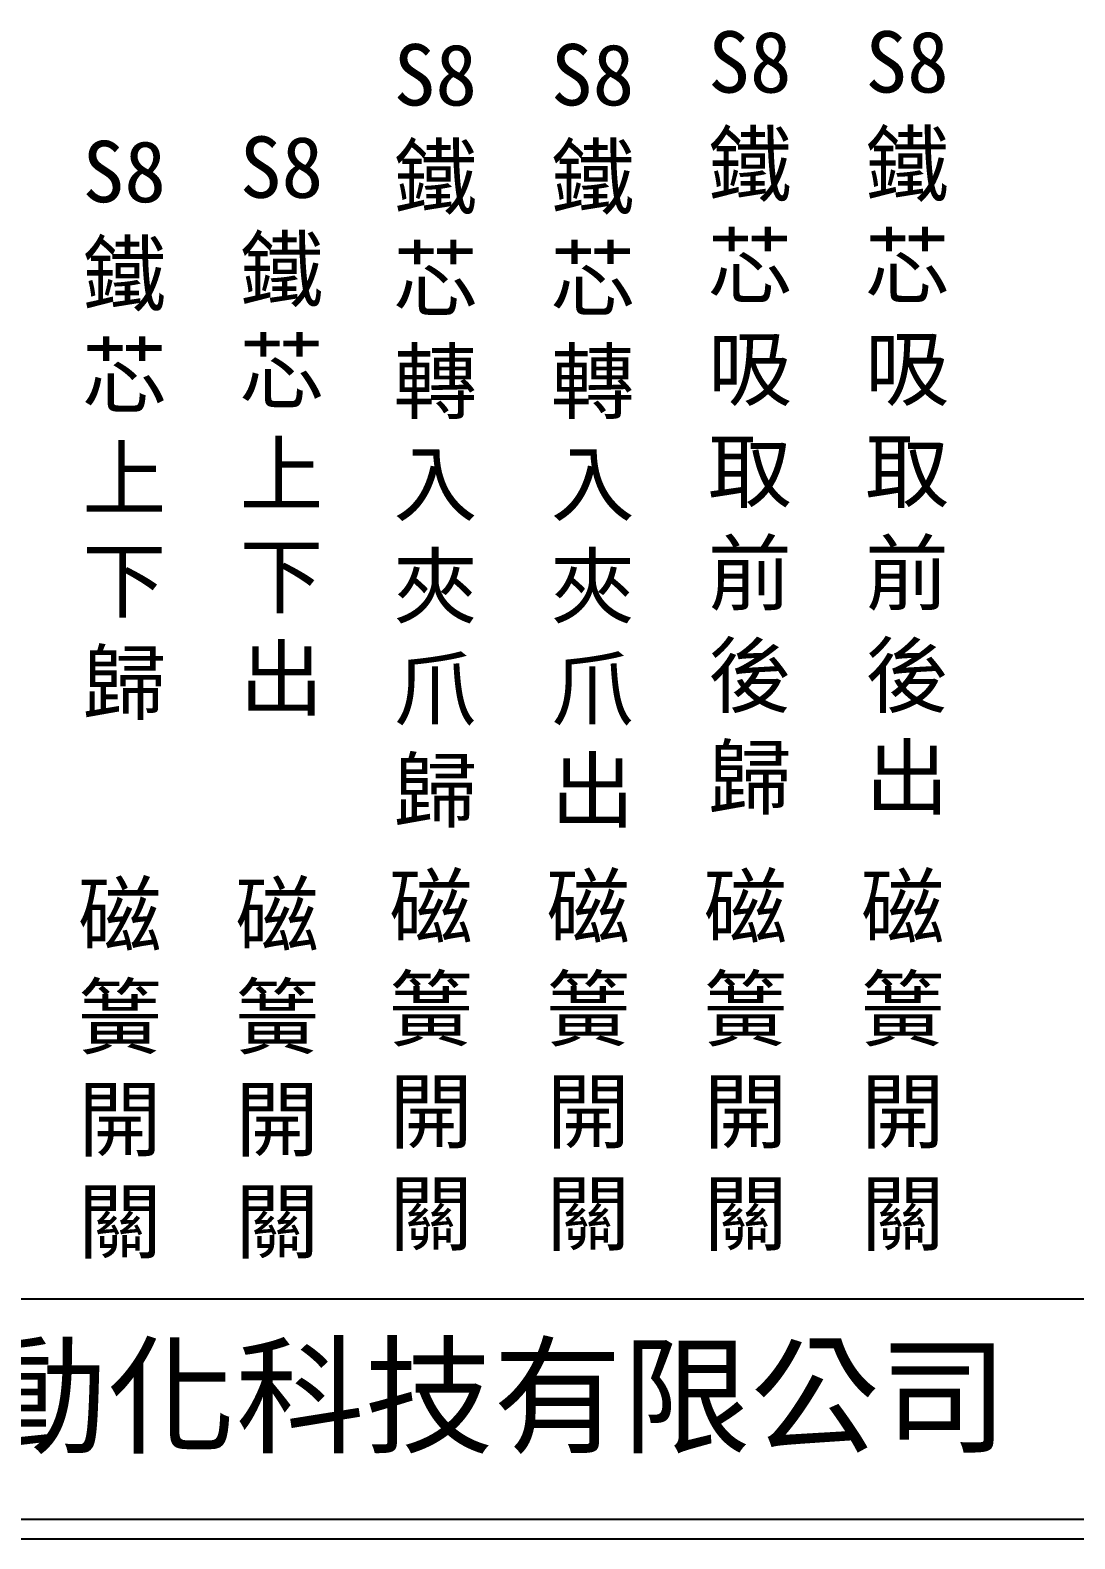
# Model space of a CAD drawing. Extents: x 275 to 562, y 265 to 469.
# Drawn here: x 341.3 to 407.8, y 264.9 to 360.9 of the extents above; entities that cross this region are included whole.
import ezdxf

# ---------------------------------------------------------------- set-up
doc = ezdxf.new("R2010")
doc.units = 0
doc.layers.add('圖框層', color=7, linetype='CONTINUOUS')
doc.layers.add('標尺寸層', color=3, linetype='CONTINUOUS')
doc.styles.add('CNS', font='romanc.shx', dxfattribs={"bigfont": 'chineset.shx'})
doc.styles.add('STSL', font='kaiu.ttf')

msp = doc.modelspace()

# ---------------------------------------------------------------- linework, layer by layer
at = {"layer": '圖框層', "color": 7}
for p, q in [((276.148, 280.195), (560.648, 280.195)), ((276.148, 266.195), (560.648, 266.195)), ((274.898, 264.945), (561.898, 264.945))]:
    msp.add_line(p, q, dxfattribs=at)

# ---------------------------------------------------------------- texts
at = {"layer": '圖框層', "color": 4, "style": 'STSL'}
msp.add_text('泓陞自動化科技有限公司', height=6, dxfattribs=at).set_placement((313.501, 271.022))
at = {"layer": '標尺寸層', "color": 7, "char_height": 3.9, "width": 4.96081, "attachment_point": 5, "style": 'CNS'}
for s, insert in [('{\\fDFKai-SB|b0|i0|c136|p65;S8鐵芯吸取前後歸}', (387.11, 335.888)), ('{\\fDFKai-SB|b0|i0|c136|p65;S8鐵芯吸取前後出}', (397.11, 335.888)), ('{\\fDFKai-SB|b0|i0|c136|p65;S8鐵芯轉入夾爪歸}', (367.11, 335.071)), ('{\\fDFKai-SB|b0|i0|c136|p65;S8鐵芯轉入夾爪出}', (377.11, 335.071)), ('{\\fDFKai-SB|b0|i0|c136|p65;S8鐵芯上下出}', (357.324, 335.696)), ('{\\fDFKai-SB|b0|i0|c136|p65;S8鐵芯上下歸}', (347.324, 335.421)), ('{\\fDFKai-SB|b0|i0|c136|p65;磁簧開關}', (347.048, 294.665)), ('{\\fDFKai-SB|b0|i0|c136|p65;磁簧開關}', (357.048, 294.665)), ('{\\fDFKai-SB|b0|i0|c136|p65;磁簧開關}', (366.834, 295.169)), ('{\\fDFKai-SB|b0|i0|c136|p65;磁簧開關}', (376.834, 295.169)), ('{\\fDFKai-SB|b0|i0|c136|p65;磁簧開關}', (386.834, 295.169)), ('{\\fDFKai-SB|b0|i0|c136|p65;磁簧開關}', (396.834, 295.169))]:
    msp.add_mtext(s, dxfattribs=dict(at, insert=insert))

doc.saveas('drawing.dxf')
